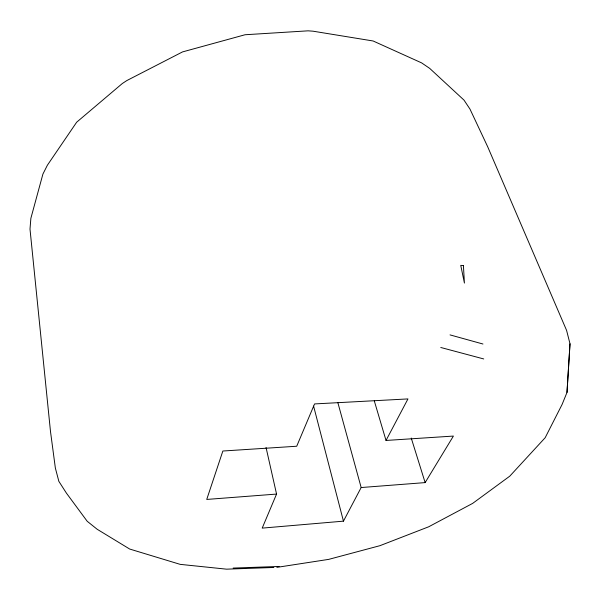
<?xml version="1.0" encoding="UTF-8"?>
<svg xmlns="http://www.w3.org/2000/svg" width="600" height="600" viewBox="0 0 600 600"><rect width="100%" height="100%" fill="white"/><g stroke="black" fill="none" stroke-linecap="round" stroke-linejoin="round"><path stroke-width="0.9" d="M276.847 567.368L328.673 559.38L379.95 545.678L428.647 526.808L472.665 503.385L509.76 476.175L545.175 437.715L562.072 404.505L566.993 392.445L570 343.778L566.58 330.36L487.717 146.82L469.995 109.118L464.018 100.132L429.66 68.355L421.605 62.88L373.132 40.987L313.065 31.193L308.1 30.832L245.062 34.748L182.52 51.915L126.847 80.558L122.317 83.52L76.665 122.212L47.377 165.225L42.907 174.09L30.87 218.31L30 229.095L50.49 431.475L55.358 468.045L58.852 481.342L66.383 493.072L87.195 521.265L97.163 529.26L129.69 549.045L180.18 564.36L226.583 569.168L273.832 567.472M570 343.778L566.993 392.445M266.048 447.487L276.555 494.07L262.2 528.12L343.447 521.153L361.163 487.537L337.837 402.577M361.163 487.537L425.138 482.603L453.397 436.072L386.025 440.452L407.963 398.918L314.565 403.928L296.715 446.235L222.855 451.02L206.737 499.433L276.555 494.07M233.13 568.08L279.173 566.445M440.768 347.483L483.728 358.95M450.037 334.897L482.955 344.017M411.24 438.037L425.138 482.603M374.303 400.92L386.025 440.452M313.59 406.103L343.447 521.153M463.425 265.582L460.755 265.373L464.423 283.08L463.425 265.582"/></g></svg>
